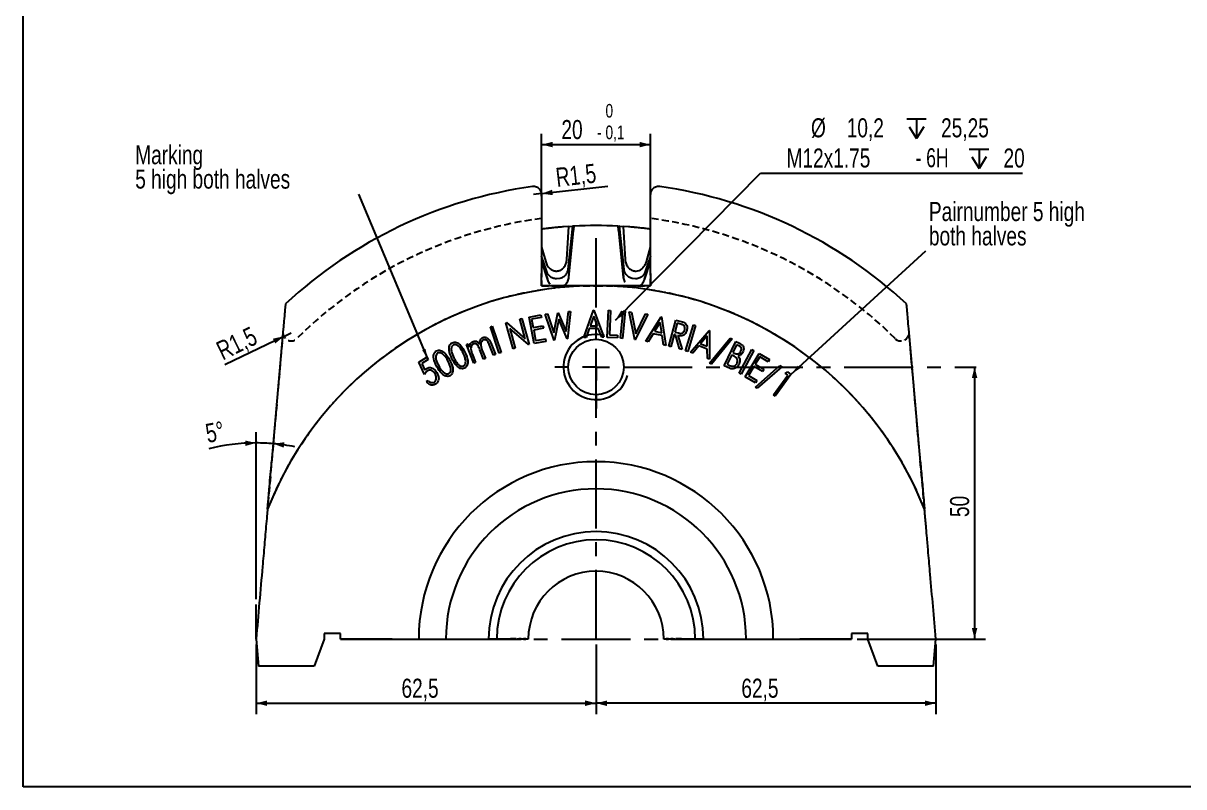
# Model space of a CAD drawing. Header units: millimetres. Extents: x 8 to 832, y 8 to 585.
# Drawn here: x 8 to 221.4, y 8 to 148.4 of the extents above; entities that cross this region are included whole.
import ezdxf

# ---------------------------------------------------------------- set-up
doc = ezdxf.new("R2010")
doc.units = ezdxf.units.MM
doc.linetypes.add('CENTERX2', pattern=[20.32, 12.7, -2.54, 2.54, -2.54])
doc.linetypes.add('HIDDEN', pattern=[1.905, 1.27, -0.635])
for name, color, linetype in [('CENTERLINE', 4, 'CENTERX2'), ('DETAIL', 3, 'Continuous'), ('DIMENSIONS', 2, 'Continuous'), ('HIDDEN', 3, 'HIDDEN'), ('TEXT', 2, 'Continuous')]:
    doc.layers.add(name, color=color, linetype=linetype)
doc.layers.add('OUTLINE', color=7, linetype='Continuous', lineweight=25)
doc.styles.add('SLDTEXTSTYLE0', font='TXT', dxfattribs={"width": 0.75})
doc.styles.add('SLDTEXTSTYLE6', font='TXT', dxfattribs={"width": 0.6875})
doc.dimstyles.new('SLDDIMSTYLE2', dxfattribs={"dimtxt": 3.5, "dimasz": 2, "dimexe": 0, "dimexo": 0.0625, "dimgap": 0.875, "dimtad": 1, "dimrnd": 1e-09, "dimzin": 12, "dimdsep": 46, "dimtxsty": 'SLDTEXTSTYLE0', "dimsah": 1, "dimcen": 0.09, "dimadec": 0, "dimazin": 3, "dimtfac": 1, "dimtofl": 0, "dimtmove": 0, "dimatfit": 3, "dimfxl": 0, "dimfrac": 2, "dimtolj": 1, "dimtzin": 12, "dimarcsym": 0})
doc.dimstyles.new('SLDDIMSTYLE20', dxfattribs={"dimtxt": 0.18, "dimasz": 2, "dimexe": 0, "dimexo": 0.0625, "dimgap": 0, "dimtad": 0, "dimtih": 1, "dimtoh": 1, "dimdec": 0, "dimrnd": 1e-09, "dimzin": 0, "dimdsep": 46, "dimtxsty": 'Standard', "dimsah": 1, "dimcen": 0.09, "dimadec": 0, "dimazin": 0, "dimtfac": 2, "dimtdec": 0, "dimtofl": 0, "dimtmove": 0, "dimatfit": 3, "dimfxl": 0, "dimfrac": 2, "dimtolj": 1, "dimtzin": 0, "dimarcsym": 0})
doc.dimstyles.new('SLDDIMSTYLE23', dxfattribs={"dimtxt": 3.5, "dimasz": 2, "dimexe": 0, "dimexo": 0.0625, "dimgap": 0.875, "dimtad": 1, "dimdec": 1, "dimrnd": 1e-09, "dimzin": 12, "dimdsep": 46, "dimtxsty": 'SLDTEXTSTYLE0', "dimsah": 1, "dimcen": 0.09, "dimadec": 0, "dimazin": 3, "dimtol": 1, "dimtm": 0.1, "dimtfac": 1, "dimtdec": 1, "dimtofl": 0, "dimtmove": 0, "dimatfit": 3, "dimfxl": 0, "dimfrac": 2, "dimtolj": 1, "dimarcsym": 0})
doc.dimstyles.new('SLDDIMSTYLE24', dxfattribs={"dimtxt": 3.5, "dimasz": 2, "dimexe": 0, "dimexo": 0.0625, "dimgap": 0.875, "dimtad": 0, "dimtih": 1, "dimtoh": 1, "dimdec": 1, "dimrnd": 1e-09, "dimzin": 12, "dimdsep": 46, "dimtxsty": 'SLDTEXTSTYLE0', "dimsah": 1, "dimcen": 0, "dimadec": 0, "dimazin": 3, "dimtfac": 1, "dimtofl": 0, "dimtmove": 0, "dimatfit": 3, "dimfxl": 0, "dimfrac": 2, "dimtolj": 1, "dimtzin": 12, "dimarcsym": 0})
doc.dimstyles.new('SLDDIMSTYLE6', dxfattribs={"dimtxt": 3.5, "dimasz": 2, "dimexe": 0, "dimexo": 0.0625, "dimgap": 0.875, "dimtad": 1, "dimrnd": 1e-09, "dimzin": 12, "dimdsep": 46, "dimtxsty": 'SLDTEXTSTYLE0', "dimsah": 1, "dimcen": 0, "dimadec": 0, "dimazin": 3, "dimtfac": 1, "dimtofl": 0, "dimtmove": 0, "dimatfit": 3, "dimfxl": 0, "dimfrac": 2, "dimtolj": 1, "dimtzin": 12, "dimarcsym": 0})
doc.dimstyles.new('SLDDIMSTYLE7', dxfattribs={"dimtxt": 3.5, "dimasz": 2, "dimexe": 0, "dimexo": 0.0625, "dimgap": 0.875, "dimtad": 1, "dimdec": 4, "dimzin": 12, "dimdsep": 46, "dimtxsty": 'SLDTEXTSTYLE0', "dimsah": 1, "dimcen": 0.09, "dimazin": 3, "dimtfac": 1, "dimtofl": 0, "dimtmove": 0, "dimatfit": 3, "dimfxl": 0, "dimfrac": 2, "dimtolj": 1, "dimtzin": 12, "dimarcsym": 0})

# ---------------------------------------------------------------- blocks, each defined once
blk = doc.blocks.new('_D_88')
at = {"layer": 'DIMENSIONS'}
for p, q in [((50.84, 34.16), (50.84, 21.36)), ((113.34, 34.16), (113.34, 21.36)), ((50.84, 23.36), (113.34, 23.36))]:
    blk.add_line(p, q, dxfattribs=at)
for points in [[(50.84, 23.36), (52.84, 22.86), (52.84, 23.86)], [(113.34, 23.36), (111.34, 23.86), (111.34, 22.86)]]:
    blk.add_solid(points, dxfattribs=at)
at = {"layer": 'DIMENSIONS', "insert": (77.56, 27.87), "char_height": 3.5, "attachment_point": 1, "style": 'SLDTEXTSTYLE0'}
blk.add_mtext('62,5', dxfattribs=at)
blk = doc.blocks.new('_D_89')
at = {"layer": 'DIMENSIONS'}
for p, q in [((113.34, 34.16), (113.34, 21.36)), ((175.84, 34.16), (175.84, 21.36)), ((175.84, 23.36), (113.34, 23.36))]:
    blk.add_line(p, q, dxfattribs=at)
for points in [[(113.34, 23.36), (115.34, 22.86), (115.34, 23.86)], [(175.84, 23.36), (173.84, 23.86), (173.84, 22.86)]]:
    blk.add_solid(points, dxfattribs=at)
at = {"layer": 'DIMENSIONS', "insert": (140.06, 27.87), "char_height": 3.5, "attachment_point": 1, "style": 'SLDTEXTSTYLE0'}
blk.add_mtext('62,5', dxfattribs=at)
blk = doc.blocks.new('_D_90')
at = {"layer": 'DIMENSIONS'}
for p, q in [((182.95, 85.16), (182.95, 35.16)), ((161.34, 35.16), (184.95, 35.16))]:
    blk.add_line(p, q, dxfattribs=at)
for points in [[(182.95, 85.16), (182.45, 83.16), (183.45, 83.16)], [(182.95, 35.16), (183.45, 37.16), (182.45, 37.16)]]:
    blk.add_solid(points, dxfattribs=at)
at = {"layer": 'DIMENSIONS', "insert": (178.44, 57.58), "char_height": 3.5, "attachment_point": 1, "rotation": 90, "style": 'SLDTEXTSTYLE0'}
blk.add_mtext('50', dxfattribs=at)
blk = doc.blocks.new('_D_91')
at = {"layer": 'DIMENSIONS'}
blk.add_line((50.84, 42.48), (50.84, 73.2), dxfattribs=at)
for start, end in [(90, 103.9937), (85, 90), (78.6498, 85)]:
    blk.add_arc((50.84, 35.16), 36.04, start, end, dxfattribs=at)
for points in [[(50.84, 71.2), (48.82, 71.65), (48.85, 70.65)], [(53.98, 71.06), (55.91, 70.34), (56.02, 71.33)]]:
    blk.add_solid(points, dxfattribs=at)
at = {"layer": 'DIMENSIONS', "insert": (41.28, 74.63), "char_height": 3.5, "attachment_point": 1, "rotation": 10.4587, "style": 'SLDTEXTSTYLE0'}
blk.add_mtext('5°', dxfattribs=at)
blk = doc.blocks.new('_D_92')
at = {"layer": 'DIMENSIONS'}
for p, q in [((103.34, 116.54), (103.34, 128.04)), ((103.34, 126.04), (123.34, 126.04)), ((123.34, 116.54), (123.34, 128.04))]:
    blk.add_line(p, q, dxfattribs=at)
for points in [[(103.34, 126.04), (105.34, 125.54), (105.34, 126.54)], [(123.34, 126.04), (121.34, 126.54), (121.34, 125.54)]]:
    blk.add_solid(points, dxfattribs=at)
at = {"layer": 'DIMENSIONS', "attachment_point": 1, "style": 'SLDTEXTSTYLE0'}
for s, insert, char_height in [('0', (115.08, 133.51), 2.5), ('20', (106.97, 130.56), 3.5), ('-', (113.52, 129.54), 2.5), ('0,1', (115.08, 129.54), 2.5)]:
    blk.add_mtext(s, dxfattribs=dict(at, insert=insert, char_height=char_height))
blk = doc.blocks.new('SW_SYMBOL_HOLE_DEPTH')
at = {"layer": 'DIMENSIONS', "color": 0}
for p, q in [((0, 875), (800, 875)), ((100, 555), (400, 75)), ((400, 875), (400, 75)), ((700, 555), (400, 75))]:
    blk.add_line(p, q, dxfattribs=at)
blk = doc.blocks.new('_D_93')
at = {"layer": 'DIMENSIONS'}
for p, q in [((116.92, 93.79), (143.61, 120.82)), ((143.61, 120.82), (191.79, 120.82))]:
    blk.add_line(p, q, dxfattribs=at)
blk.add_solid([(116.92, 93.79), (118.68, 94.86), (117.97, 95.56)], dxfattribs=at)
at = {"layer": 'DIMENSIONS', "xscale": 0.004470703125, "yscale": 0.004470703125, "zscale": 0.004470703125}
for p in [(170.5, 126.85), (181.98, 121.3)]:
    blk.add_blockref('SW_SYMBOL_HOLE_DEPTH', p, dxfattribs=at)
at = {"layer": 'DIMENSIONS', "char_height": 3.5, "attachment_point": 1}
for s, insert, style in [('%%c', (152.87, 130.88), 'SLDTEXTSTYLE0'), ('10,2', (159.44, 130.88), 'SLDTEXTSTYLE0'), ('25,25', (176.79, 130.88), 'SLDTEXTSTYLE0'), ('M12x1.75', (148.37, 125.33), 'SLDTEXTSTYLE0'), ('- 6H', (172.09, 125.38), 'SLDTEXTSTYLE6'), ('20', (188.27, 125.33), 'SLDTEXTSTYLE0')]:
    blk.add_mtext(s, dxfattribs=dict(at, insert=insert, style=style))
blk = doc.blocks.new('_D_94')
at = {"layer": 'DIMENSIONS'}
for q in [(115.5, 118.41), (101.84, 116.86)]:
    blk.add_line((103.33, 117.03), q, dxfattribs=at)
blk.add_solid([(103.33, 117.03), (105.37, 116.75), (105.26, 117.75)], dxfattribs=at)
at = {"layer": 'DIMENSIONS', "insert": (105.76, 121.73), "char_height": 3.5, "attachment_point": 1, "rotation": 6.4889, "style": 'SLDTEXTSTYLE0'}
blk.add_mtext('R1,5', dxfattribs=at)
blk = doc.blocks.new('_D_95')
at = {"layer": 'DIMENSIONS'}
for q in [(45.08, 85.54), (57.27, 91.45)]:
    blk.add_line((55.92, 90.8), q, dxfattribs=at)
blk.add_solid([(55.92, 90.8), (53.9, 90.37), (54.34, 89.47)], dxfattribs=at)
at = {"layer": 'DIMENSIONS', "insert": (43.16, 89.49), "char_height": 3.5, "attachment_point": 1, "rotation": 25.8867, "style": 'SLDTEXTSTYLE0'}
blk.add_mtext('R1,5', dxfattribs=at)
blk = doc.blocks.new('SW_NOTE_11')
at = {"layer": 'TEXT', "color": 0, "char_height": 3.5, "attachment_point": 1, "style": 'SLDTEXTSTYLE0'}
for s, insert in [('Marking', (-41.09, 9.02)), ('5 high both halves', (-41.09, 4.55))]:
    blk.add_mtext(s, dxfattribs=dict(at, insert=insert))
blk = doc.blocks.new('SW_NOTE_12')
at = {"layer": 'TEXT', "color": 0, "char_height": 3.5, "attachment_point": 1, "style": 'SLDTEXTSTYLE0'}
for s, insert in [('Pairnumber 5 high', (0.54, 8.98)), ('both halves', (0.54, 4.5))]:
    blk.add_mtext(s, dxfattribs=dict(at, insert=insert))
blk = doc.blocks.new('SW_CENTERMARKSYMBOL_0')
at = {"layer": 'CENTERLINE', "color": 0}
for p, q in [((0, 5), (0, 7.6)), ((0, 0), (0, 2.5)), ((-5, 0), (-7.6, 0)), ((0, 0), (-2.5, 0)), ((0, 0), (0, -2.5)), ((0, 0), (2.5, 0)), ((5, 0), (69.88, 0)), ((0, -5), (0, -7.6))]:
    blk.add_line(p, q, dxfattribs=at)

msp = doc.modelspace()

# ---------------------------------------------------------------- linework, layer by layer
at = {"layer": 'CENTERLINE'}
for p, q in [((113.3351, 35.16124), (113.3351, 111.16124)), ((66.3351, 35.16124), (160.3351, 35.16124))]:
    msp.add_line(p, q, dxfattribs=at)
at = {"layer": 'DETAIL'}
msp.add_arc((113.3351, 85.16124), 6, 75, 345, dxfattribs=at)
at = {"layer": 'HIDDEN'}
for p, q in [((103.3351, 112.46715), (103.3351, 100.11124)), ((123.3351, 100.11124), (123.3351, 112.46715)), ((103.3351, 100.11124), (113.3351, 100.11124)), ((113.3351, 100.11124), (123.3351, 100.11124)), ((55.77123, 91.58145), (52.92147, 59.00859)), ((173.74872, 59.00859), (170.89897, 91.58145))]:
    msp.add_line(p, q, dxfattribs=at)
for centre, radius, start, end in [((113.3351, 35.16124), 77.95, 97.3706368, 134.8878689), ((113.3351, 35.16124), 77.95, 97.3706368, 134.8878689), ((113.3351, 35.16124), 77.95, 45.1121311, 82.6293632), ((113.3351, 35.16124), 77.95, 45.1121311, 82.6293632), ((113.3351, 35.16124), 64.95, 90, 158.4591334), ((113.3351, 35.16124), 64.95, 21.5408666, 90), ((57.26552, 91.45071), 1.5, 175, 314.8878689), ((169.40468, 91.45071), 1.5, 225.1121311, 5)]:
    msp.add_arc(centre, radius, start, end, dxfattribs=at)
at = {"layer": 'OUTLINE'}
for p, q in [((8, 8), (8, 585)), ((103.3351, 115.54158), (103.3351, 102.37138)), ((123.3351, 102.37138), (123.3351, 115.54158)), ((108.35126, 110.99765), (107.33915, 110.92435)), ((107.97136, 104.90919), (108.35126, 110.99765)), ((109.02734, 111.03906), (108.16141, 103.101)), ((108.30858, 101.70082), (109.22789, 111.05018)), ((108.35126, 110.99765), (109.02204, 111.03876)), ((109.22789, 111.05018), (109.02734, 111.03906)), ((117.44231, 111.05018), (118.36162, 101.70082)), ((117.64286, 111.03906), (117.44231, 111.05018)), ((118.50878, 103.101), (117.64286, 111.03906)), ((117.64816, 111.03876), (118.31893, 110.99765)), ((118.31893, 110.99765), (118.69883, 104.90919)), ((119.33105, 110.92435), (118.31893, 110.99765)), ((108.32073, 101.58515), (109.22303, 110.16993)), ((117.44716, 110.16993), (118.34946, 101.58515)), ((103.3351, 107.17422), (104.08021, 104.50022)), ((122.58999, 104.50022), (123.3351, 107.17422)), ((104.27025, 102.69202), (103.3351, 105.53206)), ((103.3351, 104.7005), (104.41742, 101.29184)), ((122.25278, 101.29184), (123.3351, 104.7005)), ((123.3351, 105.53206), (122.39994, 102.69202)), ((103.3351, 104.54464), (104.42958, 101.17617)), ((122.24062, 101.17617), (123.3351, 104.54464)), ((106.70394, 101.4144), (106.04654, 101.3453)), ((120.62365, 101.3453), (119.96626, 101.4144)), ((121.81198, 100.44185), (121.36964, 100.11124)), ((99.32608, 94.00319), (99.69367, 94.10436)), ((100.3347, 90.33733), (99.32608, 94.00319)), ((99.69367, 94.10436), (101.01178, 89.3157)), ((101.01463, 94.34101), (103.20414, 94.75868)), ((101.94512, 89.4602), (101.01463, 94.34101)), ((103.29628, 94.27691), (101.48839, 93.93236)), ((101.48839, 93.93236), (101.77886, 92.40692)), ((103.20414, 94.75868), (103.29628, 94.27691)), ((104.00884, 94.86859), (104.40547, 94.91366)), ((105.65147, 90.0639), (104.00884, 94.86859)), ((104.40547, 94.91366), (105.58937, 91.45112)), ((105.58937, 91.45112), (106.30151, 95.126)), ((106.47779, 93.93209), (105.72559, 90.07292)), ((106.30151, 95.126), (106.38063, 95.13501)), ((106.38063, 95.13501), (107.87402, 91.70753)), ((108.04229, 90.33233), (106.47779, 93.93209)), ((107.87402, 91.70753), (108.27867, 95.34836)), ((108.6733, 95.39243), (108.11541, 90.34034)), ((108.27867, 95.34836), (108.6733, 95.39243)), ((111.0651, 90.60189), (112.85797, 95.58786)), ((112.91205, 94.53317), (112.25901, 92.72628)), ((112.85797, 95.58786), (112.95312, 95.58786)), ((113.58212, 92.7363), (112.91205, 94.53317)), ((112.95312, 95.58786), (114.79006, 90.62793)), ((115.38193, 90.60935), (115.60829, 95.58231)), ((115.60829, 95.58231), (115.99691, 95.56428)), ((115.99691, 95.56428), (115.79258, 91.07109)), ((117.8222, 90.46314), (118.30097, 95.4361)), ((118.68759, 95.39904), (118.20882, 90.42609)), ((118.30097, 95.4361), (118.68759, 95.39904)), ((119.43763, 95.30426), (119.8583, 95.25017)), ((120.45626, 90.16203), (119.43763, 95.30426)), ((119.8583, 95.25017), (120.64356, 91.27481)), ((122.86311, 94.85955), (120.54039, 90.15101)), ((120.64356, 91.27481), (122.44244, 94.91363)), ((122.44244, 94.91363), (122.86311, 94.85955)), ((122.497, 89.88631), (125.28646, 94.40354)), ((125.28646, 94.40354), (125.37961, 94.38451)), ((125.37961, 94.38451), (126.17789, 89.14412)), ((55.82552, 92.202), (53.68175, 67.69861)), ((93.91413, 92.52887), (94.26469, 92.64605)), ((95.5247, 87.71416), (93.91413, 92.52887)), ((94.26469, 92.64605), (95.87527, 87.83135)), ((96.76599, 93.29807), (96.84712, 93.3201)), ((98.0841, 88.5094), (96.76599, 93.29807)), ((96.84712, 93.3201), (100.3347, 90.33733)), ((100.92865, 89.29266), (97.47212, 92.23437)), ((97.47212, 92.23437), (98.46871, 88.61457)), ((101.77886, 92.40692), (103.57173, 92.74846)), ((103.66287, 92.2707), (101.87, 91.92915)), ((101.87, 91.92915), (102.23459, 90.01409)), ((103.57173, 92.74846), (103.66287, 92.2707)), ((112.08974, 92.24551), (111.49579, 90.60489)), ((113.7564, 92.25753), (112.08974, 92.24551)), ((112.25901, 92.72628), (113.58212, 92.7363)), ((114.37539, 90.62492), (113.7564, 92.25753)), ((125.1242, 93.35787), (124.11058, 91.72325)), ((125.41767, 91.45883), (125.1242, 93.35787)), ((126.74669, 88.99871), (128.0037, 93.78737)), ((128.25811, 93.22047), (127.83042, 91.59286)), ((128.0037, 93.78737), (128.75591, 93.59006)), ((128.92317, 93.04519), (128.25811, 93.22047)), ((129.82119, 88.14707), (131.27952, 92.88966)), ((131.65211, 92.77547), (130.19378, 88.03288)), ((130.70453, 87.86002), (134.116, 91.88446)), ((131.27952, 92.88966), (131.65211, 92.77547)), ((134.116, 91.88446), (134.20514, 91.85241)), ((134.20514, 91.85241), (134.20814, 86.58398)), ((172.98845, 67.69861), (170.84468, 92.202)), ((104.1196, 89.87487), (101.94512, 89.4602)), ((102.23459, 90.01409), (104.02745, 90.35564)), ((104.02745, 90.35564), (104.1196, 89.87487)), ((105.72559, 90.07292), (105.65147, 90.0639)), ((108.11541, 90.34034), (108.04229, 90.33233)), ((111.49579, 90.60489), (111.0651, 90.60189)), ((114.79006, 90.62793), (114.37539, 90.62492)), ((117.25693, 90.52422), (115.38193, 90.60935)), ((115.79258, 91.07109), (117.27896, 91.00399)), ((117.27896, 91.00399), (117.25693, 90.52422)), ((118.20882, 90.42609), (117.8222, 90.46314)), ((120.54039, 90.15101), (120.45626, 90.16203)), ((122.92268, 89.80118), (122.497, 89.88631)), ((123.84415, 91.28555), (122.92268, 89.80118)), ((125.49079, 90.95402), (123.84415, 91.28555)), ((124.11058, 91.72325), (125.41767, 91.45883)), ((125.76823, 89.22726), (125.49079, 90.95402)), ((127.70823, 91.12712), (127.1243, 88.90056)), ((127.92357, 91.07003), (127.70823, 91.12712)), ((127.83042, 91.59286), (128.47846, 91.41558)), ((128.69481, 88.48789), (127.92357, 91.07003)), ((128.38832, 90.94783), (129.16256, 88.3657)), ((133.80149, 90.88186), (132.56251, 89.42452)), ((133.8055, 88.9718), (133.80149, 90.88186)), ((134.21599, 85.83999), (137.98802, 90.49243)), ((138.35962, 90.33118), (134.58458, 85.67973)), ((136.92553, 85.38374), (139.05594, 89.84989)), ((137.98802, 90.49243), (138.35962, 90.33118)), ((139.05594, 89.84989), (139.74504, 89.52136)), ((89.50545, 89.28463), (89.84499, 89.41985)), ((90.86162, 85.87918), (89.50545, 89.28463)), ((89.84499, 89.41985), (90.07937, 88.83191)), ((92.67051, 86.59933), (91.9764, 88.34312)), ((92.47921, 88.06768), (93.01005, 86.73455)), ((94.48441, 87.32149), (93.74423, 89.18046)), ((94.09379, 89.31969), (94.83397, 87.46071)), ((95.87527, 87.83135), (95.5247, 87.71416)), ((98.46871, 88.61457), (98.0841, 88.5094)), ((101.01178, 89.3157), (100.92865, 89.29266)), ((126.17789, 89.14412), (125.76823, 89.22726)), ((127.1243, 88.90056), (126.74669, 88.99871)), ((129.16256, 88.3657), (128.69481, 88.48789)), ((130.19378, 88.03288), (129.82119, 88.14707)), ((131.11019, 87.71178), (130.70453, 87.86002)), ((132.23599, 89.0359), (131.11019, 87.71178)), ((133.8035, 88.46499), (132.23599, 89.0359)), ((132.56251, 89.42452), (133.8055, 88.9718)), ((133.81752, 86.72621), (133.8035, 88.46499)), ((139.19015, 89.24893), (138.50806, 87.81964)), ((138.50806, 87.81964), (138.70738, 87.72449)), ((139.5938, 89.05562), (139.19015, 89.24893)), ((139.66978, 84.00587), (142.00552, 88.37987)), ((142.34607, 88.19858), (140.01033, 83.82458)), ((140.78049, 83.37569), (143.35361, 87.65754)), ((142.00552, 88.37987), (142.34607, 88.19858)), ((143.35361, 87.65754), (145.25365, 86.51572)), ((80.77834, 86.0587), (82.1936, 86.94712)), ((81.77994, 83.79007), (80.77834, 86.0587)), ((82.444, 86.54848), (81.28014, 85.81831)), ((81.28014, 85.81831), (81.83403, 84.57432)), ((82.1936, 86.94712), (82.444, 86.54848)), ((90.62624, 87.45771), (91.20116, 86.0144)), ((91.20116, 86.0144), (90.86162, 85.87918)), ((93.01005, 86.73455), (92.67051, 86.59933)), ((94.83397, 87.46071), (94.48441, 87.32149)), ((134.20814, 86.58398), (133.81752, 86.72621)), ((134.58458, 85.67973), (134.21599, 85.83999)), ((137.88607, 84.92501), (136.92553, 85.38374)), ((138.29372, 87.36992), (137.47641, 85.65818)), ((137.47641, 85.65818), (137.9091, 85.45185)), ((138.49104, 87.27577), (138.29372, 87.36992)), ((143.43173, 87.03655), (142.62745, 85.69741)), ((142.62745, 85.69741), (144.18193, 84.76291)), ((142.64335, 81.48125), (147.15156, 85.41054)), ((145.00024, 86.09404), (143.43173, 87.03655)), ((145.25365, 86.51572), (145.00024, 86.09404)), ((147.15156, 85.41054), (147.4891, 85.18819)), ((140.01033, 83.82458), (139.66978, 84.00587)), ((142.66651, 82.24188), (140.78049, 83.37569)), ((142.37504, 85.27773), (141.36543, 83.59805)), ((141.36543, 83.59805), (142.91991, 82.66355)), ((143.92953, 84.34324), (142.37504, 85.27773)), ((147.4891, 85.18819), (142.97788, 81.2609)), ((144.18193, 84.76291), (143.92953, 84.34324)), ((145.94749, 80.03118), (148.59272, 83.64496)), ((149.19168, 83.80922), (146.25899, 79.80381)), ((148.10094, 84.00554), (148.57569, 84.25994)), ((148.59272, 83.64496), (148.10094, 84.00554)), ((148.57569, 84.25994), (149.19168, 83.80922)), ((82.1325, 82.48197), (82.46804, 82.69331)), ((142.97788, 81.2609), (142.64335, 81.48125)), ((142.91991, 82.66355), (142.66651, 82.24188)), ((146.25899, 79.80381), (145.94749, 80.03118)), ((50.8351, 35.16124), (50.8351, 41.47657)), ((50.8351, 35.16124), (51.27254, 30.16124)), ((63.3351, 35.16124), (61.51525, 30.16124)), ((66.3351, 36.16124), (63.3351, 36.16124)), ((63.3351, 36.16124), (63.3351, 35.16124)), ((66.3351, 35.16124), (66.3351, 36.16124)), ((74.09557, 35.16124), (66.3351, 35.16124)), ((75.82762, 35.16124), (74.09557, 35.16124)), ((75.82762, 35.16124), (80.7351, 35.16124)), ((80.7351, 35.16124), (85.7351, 35.16124)), ((85.7351, 35.16124), (93.5851, 35.16124)), ((95.0851, 35.16124), (93.5851, 35.16124)), ((95.76742, 35.16124), (95.0851, 35.16124)), ((96.8351, 35.16124), (95.76742, 35.16124)), ((97.0851, 35.16124), (96.8351, 35.16124)), ((97.60911, 35.16124), (97.0851, 35.16124)), ((97.60943, 35.26124), (98.27976, 35.26124)), ((99.13406, 35.16124), (98.8351, 35.16124)), ((99.13406, 35.16124), (99.56114, 35.16124)), ((99.13441, 35.26124), (99.5615, 35.26124)), ((99.98822, 35.16124), (99.56114, 35.16124)), ((99.98822, 35.16124), (100.41531, 35.16124)), ((99.9886, 35.26124), (100.41569, 35.26124)), ((100.8851, 35.16124), (100.41531, 35.16124)), ((126.25489, 35.16124), (125.7851, 35.16124)), ((126.2545, 35.26124), (126.6816, 35.26124)), ((126.25489, 35.16124), (126.68197, 35.16124)), ((127.10906, 35.16124), (126.68197, 35.16124)), ((127.10869, 35.26124), (127.53579, 35.26124)), ((127.10906, 35.16124), (127.53614, 35.16124)), ((127.8351, 35.16124), (127.53614, 35.16124)), ((128.39043, 35.26124), (129.06077, 35.26124)), ((129.5851, 35.16124), (129.06108, 35.16124)), ((129.8351, 35.16124), (129.5851, 35.16124)), ((130.90277, 35.16124), (129.8351, 35.16124)), ((131.5851, 35.16124), (130.90277, 35.16124)), ((133.0851, 35.16124), (131.5851, 35.16124)), ((133.0851, 35.16124), (140.9351, 35.16124)), ((140.9351, 35.16124), (145.9351, 35.16124)), ((145.9351, 35.16124), (150.84258, 35.16124)), ((152.57463, 35.16124), (150.84258, 35.16124)), ((160.3351, 35.16124), (152.57463, 35.16124)), ((163.3351, 36.16124), (160.3351, 36.16124)), ((160.3351, 36.16124), (160.3351, 35.16124)), ((163.3351, 35.16124), (163.3351, 36.16124)), ((165.15495, 30.16124), (163.3351, 35.16124)), ((175.39765, 30.16124), (175.8351, 35.16124)), ((51.5872, 30.16124), (51.27254, 30.16124)), ((61.51525, 30.16124), (51.5872, 30.16124)), ((175.08299, 30.16124), (165.15495, 30.16124)), ((832, 8), (8, 8))]:
    msp.add_line(p, q, dxfattribs=at)
msp.add_circle((113.3351, 85.16124), 5.1, dxfattribs=at)
for radius, start, end in [(84, 98.0127777, 132.8351284), (84, 47.1648716, 81.9872223), (76, 86.968655, 93.031345), (64.95, 21.5408666, 158.4591334), (32.6, 0, 180), (27.6, 0, 180), (19.75, 0, 180), (18.25, 0, 180), (12.45, 0, 180), (15.72598, 179.6356593, 180), (14.68464, 179.6098221, 180), (14.20104, 179.5965349, 180), (13.77396, 179.5840246, 180), (13.34688, 179.5707136, 180), (12.91979, 179.5565226, 180), (12.91979, 0, 0.4434774), (13.34688, 0, 0.4292864), (13.77396, 0, 0.4159754), (14.20104, 0, 0.4034651), (14.68464, 0, 0.3901779), (15.72598, 0, 0.3643407)]:
    msp.add_arc((113.3351, 35.16124), radius, start, end, dxfattribs=at)
for points, knots in [([(103.3351, 116.85579), (103.31553, 117.0312), (103.27129, 117.4279), (102.92888, 117.94181), (102.36156, 118.32471), (101.88148, 118.37697), (101.62811, 118.34144), (101.62601, 118.34115)], [0, 0, 0, 0, 0.160339911, 0.36262841, 0.64738184, 0.997076786, 1, 1, 1, 1]), ([(125.04419, 118.34115), (125.04209, 118.34144), (124.78869, 118.37697), (124.30865, 118.32471), (123.74132, 117.94181), (123.39891, 117.4279), (123.35466, 117.0312), (123.3351, 116.85579)], [0, 0, 0, 0, 0.0029233564, 0.3526182733, 0.6373715477, 0.8396600299, 1, 1, 1, 1]), ([(103.3351, 116.85579), (103.3351, 116.64865), (103.3351, 116.22754), (103.3351, 115.77269), (103.3351, 115.54158)], [0, 0, 0, 0, 0.491895287, 1, 1, 1, 1]), ([(123.3351, 115.54158), (123.3351, 115.88487), (123.3351, 116.34028), (123.3351, 116.75395), (123.3351, 116.85579)], [0, 0, 0, 0, 0.753797238, 1, 1, 1, 1]), ([(109.22303, 110.16993), (109.24558, 110.38451), (109.2907, 110.81381), (109.31387, 111.03416), (109.3156, 111.05069), (109.31605, 111.0549)], [0, 0, 0, 0, 0.427003438, 0.854257888, 1, 1, 1, 1]), ([(117.35415, 111.0549), (117.35762, 111.02187), (117.36456, 110.95583), (117.40639, 110.55788), (117.43867, 110.25078), (117.44716, 110.16993)], [0, 0, 0, 0, 0.424206583, 0.84841819, 1, 1, 1, 1]), ([(107.33915, 110.92435), (107.3258, 110.92329), (107.25512, 110.91769), (107.02155, 110.89898), (106.53719, 110.85714), (106.03775, 110.81061), (105.53932, 110.76088), (105.05972, 110.70983), (104.69519, 110.66873), (104.28185, 110.62053), (103.81474, 110.56314), (103.5453, 110.52812), (103.46651, 110.5178), (103.44799, 110.51537)], [0, 0, 0, 0, 0.0386958386, 0.2049789517, 0.3199723515, 0.406291939, 0.4781668862, 0.550229705, 0.6188373199, 0.6550743053, 0.7787722475, 0.9479965364, 1, 1, 1, 1]), ([(123.22221, 110.51537), (123.20482, 110.51765), (123.13013, 110.52743), (122.88276, 110.55959), (122.39926, 110.61932), (121.90075, 110.67752), (121.40449, 110.73216), (120.92717, 110.78156), (120.56549, 110.81672), (120.1527, 110.85527), (119.68562, 110.896), (119.42393, 110.91697), (119.34735, 110.92305), (119.33105, 110.92435)], [0, 0, 0, 0, 0.049231073, 0.211510984, 0.324916104, 0.410148088, 0.481617576, 0.553254293, 0.62196858, 0.657931077, 0.782743305, 0.953769992, 1, 1, 1, 1]), ([(104.08021, 104.50022), (104.17647, 104.24429), (104.36131, 103.7529), (104.87251, 103.1992), (105.47405, 102.86313), (106.10218, 102.76869), (106.69091, 102.89919), (107.19064, 103.2025), (107.6, 103.6674), (107.88328, 104.25597), (107.94257, 104.69568), (107.97136, 104.90919)], [0, 0, 0, 0, 0.139319943, 0.267502406, 0.375009777, 0.483017624, 0.578919827, 0.672203003, 0.77318527, 0.889864858, 1, 1, 1, 1]), ([(118.69883, 104.90919), (118.71338, 104.77833), (118.75844, 104.37296), (118.99567, 103.76663), (119.47433, 103.18962), (120.0671, 102.8546), (120.69398, 102.77367), (121.26699, 102.8993), (121.7868, 103.19995), (122.244, 103.68682), (122.48539, 104.15734), (122.57451, 104.44947), (122.58999, 104.50022)], [0, 0, 0, 0, 0.06755943, 0.209267275, 0.32568722, 0.442794324, 0.543340389, 0.636253783, 0.733266123, 0.843122072, 0.972744774, 1, 1, 1, 1]), ([(106.04654, 101.3453), (105.82553, 101.37934), (105.38164, 101.44772), (104.80983, 101.81635), (104.441, 102.25839), (104.31534, 102.57753), (104.27025, 102.69202)], [0, 0, 0, 0, 0.279109181, 0.560561806, 0.842350336, 1, 1, 1, 1]), ([(108.16141, 103.101), (108.1224, 102.90661), (108.03971, 102.49459), (107.66647, 101.95371), (107.19166, 101.58168), (106.84143, 101.46155), (106.70394, 101.4144)], [0, 0, 0, 0, 0.252624603, 0.535452456, 0.817636877, 1, 1, 1, 1]), ([(119.96626, 101.4144), (119.75715, 101.49365), (119.33718, 101.65282), (118.85451, 102.13228), (118.58564, 102.64135), (118.52908, 102.97963), (118.50878, 103.101)], [0, 0, 0, 0, 0.2791096072, 0.5605626152, 0.8423493456, 1, 1, 1, 1]), ([(122.39994, 102.69202), (122.32136, 102.50999), (122.15481, 102.12417), (121.67728, 101.67271), (121.1355, 101.40752), (120.76794, 101.36284), (120.62365, 101.3453)], [0, 0, 0, 0, 0.252622786, 0.53545348, 0.817636469, 1, 1, 1, 1]), ([(103.3351, 100.11124), (103.3351, 100.32367), (103.3351, 100.78529), (103.3351, 101.59492), (103.3351, 102.15044), (103.3351, 102.36834), (103.3351, 102.37138)], [0, 0, 0, 0, 0.34151408, 0.742140238, 0.996402634, 1, 1, 1, 1]), ([(104.42958, 101.17617), (104.52499, 100.95147), (104.6346, 100.69333), (104.83257, 100.47069), (104.85822, 100.44185)], [0, 0, 0, 0, 0.8704346, 1, 1, 1, 1]), ([(108.05414, 100.77775), (107.90997, 100.56457), (107.71972, 100.28325), (107.43195, 100.14478), (107.36226, 100.11124)], [0, 0, 0, 0, 0.7578047038, 1, 1, 1, 1]), ([(108.05414, 100.77775), (108.16149, 101.01023), (108.28445, 101.2765), (108.31665, 101.55039), (108.32073, 101.58515)], [0, 0, 0, 0, 0.873105477, 1, 1, 1, 1]), ([(118.34946, 101.58515), (118.39611, 101.34537), (118.44968, 101.07008), (118.59705, 100.81116), (118.61606, 100.77775)], [0, 0, 0, 0, 0.870978079, 1, 1, 1, 1]), ([(121.81198, 100.44185), (121.96532, 100.64692), (122.14095, 100.88181), (122.22939, 101.14302), (122.24062, 101.17617)], [0, 0, 0, 0, 0.873103868, 1, 1, 1, 1]), ([(123.3351, 102.37138), (123.3351, 102.36834), (123.3351, 102.02283), (123.3351, 101.332), (123.3351, 100.57466), (123.3351, 100.22188), (123.3351, 100.11124)], [0, 0, 0, 0, 0.003599324, 0.409109032, 0.814682201, 1, 1, 1, 1]), ([(113.3351, 100.11124), (113.31849, 100.11124), (111.34647, 100.11124), (108.02444, 100.11124), (104.6957, 100.11124), (103.3351, 100.11124)], [0, 0, 0, 0, 0.004997415, 0.593298695, 1, 1, 1, 1]), ([(123.3351, 100.11124), (121.9745, 100.11124), (118.64576, 100.11124), (115.32373, 100.11124), (113.35171, 100.11124), (113.3351, 100.11124)], [0, 0, 0, 0, 0.406701216, 0.995002407, 1, 1, 1, 1]), ([(56.22425, 96.75954), (56.22391, 96.75568), (56.2227, 96.74179), (56.20469, 96.53595), (56.15272, 95.94194), (56.0527, 94.79875), (55.93559, 93.46022), (55.85325, 92.51899), (55.82552, 92.202)], [0, 0, 0, 0, 0.04608614, 0.16557164, 0.316002901, 0.527633449, 0.840916172, 1, 1, 1, 1]), ([(170.84468, 92.202), (170.79113, 92.81406), (170.69408, 93.92336), (170.57361, 95.30031), (170.49718, 96.17392), (170.45388, 96.66887), (170.44854, 96.72992), (170.44595, 96.75954)], [0, 0, 0, 0, 0.306233172, 0.555020642, 0.735761449, 0.871741701, 1, 1, 1, 1]), ([(130.03095, 91.89535), (129.96406, 91.70349), (129.83073, 91.32107), (129.38193, 90.92963), (128.85416, 90.8457), (128.54391, 90.91372), (128.38832, 90.94783)], [0, 0, 0, 0, 0.280524805, 0.55915177, 0.778899502, 1, 1, 1, 1]), ([(128.47846, 91.41558), (128.61437, 91.38109), (128.88409, 91.31263), (129.28352, 91.41154), (129.52873, 91.68873), (129.60176, 91.89518), (129.63832, 91.99851)], [0, 0, 0, 0, 0.281582926, 0.558832539, 0.779186611, 1, 1, 1, 1]), ([(128.75591, 93.59006), (128.91644, 93.54893), (129.20292, 93.47554), (129.47266, 93.35471), (129.59124, 93.3016)], [0, 0, 0, 0, 0.560366624, 1, 1, 1, 1]), ([(129.63832, 91.99851), (129.65867, 92.13353), (129.69925, 92.40263), (129.54679, 92.78321), (129.23098, 92.95863), (129.02602, 93.01627), (128.92317, 93.04519)], [0, 0, 0, 0, 0.280256843, 0.558589069, 0.778503483, 1, 1, 1, 1]), ([(129.59124, 93.3016), (129.70666, 93.20798), (129.93784, 93.02047), (130.1291, 92.504), (130.06815, 92.12607), (130.03095, 91.89535)], [0, 0, 0, 0, 0.2797370186, 0.5602756662, 1, 1, 1, 1]), ([(86.88755, 89.63486), (87.01664, 89.67861), (87.2751, 89.76622), (87.82051, 89.65617), (88.604, 89.08197), (88.98263, 88.3575), (89.23531, 87.87404)], [0, 0, 0, 0, 0.124827316, 0.249945853, 0.499463245, 1, 1, 1, 1]), ([(90.25565, 89.4539), (90.32361, 89.55352), (90.44497, 89.73143), (90.63623, 89.82805), (90.72039, 89.87057)], [0, 0, 0, 0, 0.5599796636, 1, 1, 1, 1]), ([(90.72039, 89.87057), (90.84546, 89.90009), (91.09583, 89.9592), (91.55012, 89.80586), (91.75812, 89.54639), (91.88525, 89.38779)], [0, 0, 0, 0, 0.279542549, 0.559624183, 1, 1, 1, 1]), ([(91.88525, 89.38779), (91.91582, 89.66138), (91.95846, 90.04311), (92.25495, 90.44354), (92.44455, 90.54435), (92.5393, 90.59473)], [0, 0, 0, 0, 0.558619364, 0.779440645, 1, 1, 1, 1]), ([(92.64146, 90.142), (92.55636, 90.09479), (92.38596, 90.00026), (92.18144, 89.66086), (92.10141, 88.96985), (92.32789, 88.42901), (92.47921, 88.06768)], [0, 0, 0, 0, 0.124885477, 0.2500587068, 0.4989767011, 1, 1, 1, 1]), ([(92.5393, 90.59473), (92.63003, 90.62115), (92.81152, 90.674), (93.19022, 90.60991), (93.74108, 90.2054), (93.95257, 89.67432), (94.09379, 89.31969)], [0, 0, 0, 0, 0.125245284, 0.250539103, 0.499546757, 1, 1, 1, 1]), ([(93.74423, 89.18046), (93.64893, 89.44414), (93.52979, 89.7738), (93.23447, 90.06877), (93.05023, 90.16636), (92.84073, 90.20192), (92.70791, 90.16198), (92.64146, 90.142)], [0, 0, 0, 0, 0.500085503, 0.625213962, 0.750265146, 0.875053481, 1, 1, 1, 1]), ([(84.08846, 85.19998), (83.83359, 85.6789), (83.45182, 86.3963), (83.42404, 87.36246), (83.64545, 87.8692), (83.86409, 88.02956), (83.97327, 88.10964)], [0, 0, 0, 0, 0.500776707, 0.750139409, 0.875228942, 1, 1, 1, 1]), ([(84.21165, 87.70399), (84.1273, 87.63617), (83.95816, 87.50016), (83.82048, 87.0787), (83.89978, 86.31719), (84.20931, 85.74937), (84.41598, 85.37026)], [0, 0, 0, 0, 0.124428255, 0.249510728, 0.498922332, 1, 1, 1, 1]), ([(83.97327, 88.10964), (84.09948, 88.16062), (84.35215, 88.26268), (84.90253, 88.18692), (85.71683, 87.65847), (86.13507, 86.9577), (86.41418, 86.49005)], [0, 0, 0, 0, 0.124884574, 0.250019632, 0.499504916, 1, 1, 1, 1]), ([(86.09968, 86.30375), (85.87944, 86.67374), (85.54944, 87.2281), (84.94937, 87.70181), (84.51914, 87.80913), (84.31397, 87.73897), (84.21165, 87.70399)], [0, 0, 0, 0, 0.500925966, 0.75055578, 0.875607843, 1, 1, 1, 1]), ([(86.84649, 86.71919), (86.61857, 87.21208), (86.27716, 87.95038), (86.29878, 88.91722), (86.54573, 89.41327), (86.7737, 89.56105), (86.88755, 89.63486)], [0, 0, 0, 0, 0.5007636501, 0.750104055, 0.8751941988, 1, 1, 1, 1]), ([(87.1049, 89.21619), (87.01688, 89.15293), (86.84034, 89.02607), (86.68008, 88.61192), (86.71809, 87.84606), (86.99627, 87.26107), (87.18203, 86.87043)], [0, 0, 0, 0, 0.124396571, 0.249492854, 0.49884665, 1, 1, 1, 1]), ([(88.91079, 87.70677), (88.71127, 88.08846), (88.41228, 88.66041), (87.84197, 89.17057), (87.41828, 89.30301), (87.20915, 89.24507), (87.1049, 89.21619)], [0, 0, 0, 0, 0.500880286, 0.75055234, 0.875648061, 1, 1, 1, 1]), ([(89.33547, 86.49584), (89.27683, 86.72918), (89.17208, 87.14605), (88.99066, 87.53538), (88.91079, 87.70677)], [0, 0, 0, 0, 0.5597592473, 1, 1, 1, 1]), ([(89.23531, 87.87404), (89.45827, 87.37649), (89.79235, 86.63096), (89.75103, 85.66109), (89.49734, 85.1673), (89.26914, 85.01861), (89.15518, 84.94435)], [0, 0, 0, 0, 0.5006189711, 0.7501165355, 0.8752162951, 1, 1, 1, 1]), ([(90.07937, 88.83191), (90.09612, 88.95285), (90.12603, 89.16872), (90.21606, 89.3668), (90.25565, 89.4539)], [0, 0, 0, 0, 0.56025979, 1, 1, 1, 1]), ([(90.82656, 89.41985), (90.7464, 89.37477), (90.58587, 89.28449), (90.38728, 88.96817), (90.28046, 88.31901), (90.48781, 87.80253), (90.62624, 87.45771)], [0, 0, 0, 0, 0.124947107, 0.250207909, 0.499407007, 1, 1, 1, 1]), ([(91.9764, 88.34312), (91.87398, 88.62348), (91.74596, 88.97389), (91.45398, 89.3119), (91.26396, 89.42934), (91.04131, 89.4807), (90.89816, 89.44014), (90.82656, 89.41985)], [0, 0, 0, 0, 0.5005468216, 0.6256290559, 0.7506173725, 0.8752735753, 1, 1, 1, 1]), ([(138.70738, 87.72449), (138.83618, 87.66428), (139.09191, 87.54472), (139.50754, 87.55931), (139.81253, 87.77932), (139.92644, 87.97043), (139.98342, 88.06604)], [0, 0, 0, 0, 0.2815400059, 0.5589818303, 0.7793762066, 1, 1, 1, 1]), ([(140.34701, 87.89276), (140.22711, 87.69504), (140.01302, 87.34198), (139.62242, 87.22158), (139.45057, 87.1686)], [0, 0, 0, 0, 0.560038005, 1, 1, 1, 1]), ([(139.98342, 88.06604), (140.02483, 88.17289), (140.1073, 88.3857), (140.03899, 88.7165), (139.83014, 88.93017), (139.6727, 89.01374), (139.5938, 89.05562)], [0, 0, 0, 0, 0.280522104, 0.558670217, 0.778827331, 1, 1, 1, 1]), ([(139.74504, 89.52136), (139.91224, 89.43605), (140.2446, 89.26645), (140.5057, 88.78603), (140.50477, 88.30077), (140.39962, 88.02883), (140.34701, 87.89276)], [0, 0, 0, 0, 0.28095043, 0.558485254, 0.779071164, 1, 1, 1, 1]), ([(84.41598, 85.37026), (84.62719, 84.99356), (84.94352, 84.42938), (85.54977, 83.96246), (85.97946, 83.85585), (86.18465, 83.92601), (86.28698, 83.961)], [0, 0, 0, 0, 0.501075563, 0.750481706, 0.875577837, 1, 1, 1, 1]), ([(86.58946, 85.12085), (86.51866, 85.35029), (86.39219, 85.76015), (86.18909, 86.13759), (86.09968, 86.30375)], [0, 0, 0, 0, 0.559777745, 1, 1, 1, 1]), ([(86.41418, 86.49005), (86.66385, 86.00592), (87.03795, 85.28051), (87.0486, 84.31058), (86.8217, 83.80443), (86.60201, 83.64365), (86.4923, 83.56336)], [0, 0, 0, 0, 0.5005483825, 0.7499994968, 0.8751608611, 1, 1, 1, 1]), ([(89.15518, 84.94435), (89.02692, 84.90076), (88.7701, 84.81347), (88.22838, 84.92754), (87.46149, 85.51413), (87.09268, 86.2368), (86.84649, 86.71919)], [0, 0, 0, 0, 0.124801528, 0.249896393, 0.499285172, 1, 1, 1, 1]), ([(87.18203, 86.87043), (87.37244, 86.48233), (87.65765, 85.90101), (88.23465, 85.39621), (88.65869, 85.26533), (88.86769, 85.3245), (88.97189, 85.35401)], [0, 0, 0, 0, 0.5010800137, 0.7505335172, 0.8756194934, 1, 1, 1, 1]), ([(88.97189, 85.35401), (89.06885, 85.42687), (89.26344, 85.57308), (89.40009, 86.00139), (89.35999, 86.30824), (89.33547, 86.49584)], [0, 0, 0, 0, 0.278511674, 0.558915027, 1, 1, 1, 1]), ([(139.63186, 85.66519), (139.53065, 85.49311), (139.32843, 85.14931), (138.84705, 84.84344), (138.32778, 84.7581), (138.03341, 84.86934), (137.88607, 84.92501)], [0, 0, 0, 0, 0.280316511, 0.560040168, 0.779790199, 1, 1, 1, 1]), ([(137.9091, 85.45185), (138.04625, 85.38753), (138.31849, 85.25983), (138.75865, 85.29318), (139.0808, 85.5257), (139.20311, 85.72819), (139.26427, 85.82946)], [0, 0, 0, 0, 0.281438288, 0.558691369, 0.779299571, 1, 1, 1, 1]), ([(139.08599, 86.92521), (138.98038, 86.99983), (138.79163, 87.13318), (138.58295, 87.23217), (138.49104, 87.27577)], [0, 0, 0, 0, 0.5595440477, 1, 1, 1, 1]), ([(139.26427, 85.82946), (139.3048, 85.93391), (139.38579, 86.14267), (139.36939, 86.46004), (139.26667, 86.73257), (139.14623, 86.86099), (139.08599, 86.92521)], [0, 0, 0, 0, 0.280028504, 0.559693486, 0.779792945, 1, 1, 1, 1]), ([(139.45057, 87.1686), (139.54429, 87.04911), (139.73144, 86.81048), (139.83971, 86.26097), (139.71066, 85.89105), (139.63186, 85.66519)], [0, 0, 0, 0, 0.280898293, 0.560947189, 1, 1, 1, 1]), ([(82.33883, 84.45413), (82.21383, 84.34751), (81.99017, 84.15674), (81.84429, 83.9023), (81.77994, 83.79007)], [0, 0, 0, 0, 0.558888944, 1, 1, 1, 1]), ([(81.83403, 84.57432), (81.88895, 84.64219), (81.98702, 84.76337), (82.1131, 84.85467), (82.16856, 84.89483)], [0, 0, 0, 0, 0.560121799, 1, 1, 1, 1]), ([(82.16856, 84.89483), (82.36593, 84.97461), (82.76201, 85.13471), (83.51537, 84.86336), (83.84825, 84.43583), (84.05157, 84.17468)], [0, 0, 0, 0, 0.278762386, 0.55944331, 1, 1, 1, 1]), ([(83.70502, 83.98137), (83.616, 84.10494), (83.43832, 84.35158), (83.06461, 84.57106), (82.6621, 84.61593), (82.44663, 84.50808), (82.33883, 84.45413)], [0, 0, 0, 0, 0.280772983, 0.560451739, 0.780102113, 1, 1, 1, 1]), ([(83.60786, 82.39183), (83.69327, 82.46265), (83.86437, 82.60454), (83.96466, 82.92951), (83.98722, 83.40938), (83.82129, 83.74571), (83.70502, 83.98137)], [0, 0, 0, 0, 0.186397413, 0.373411969, 0.560954882, 1, 1, 1, 1]), ([(84.05157, 84.17468), (84.15841, 83.97129), (84.37184, 83.56497), (84.43431, 82.91763), (84.25755, 82.33172), (83.97398, 82.10335), (83.83222, 81.98919)], [0, 0, 0, 0, 0.280797901, 0.560947358, 0.780520493, 1, 1, 1, 1]), ([(86.4923, 83.56336), (86.36689, 83.51253), (86.11579, 83.41076), (85.56905, 83.4927), (84.76915, 84.03186), (84.36095, 84.73236), (84.08846, 85.19998)], [0, 0, 0, 0, 0.124815407, 0.24989688, 0.499259819, 1, 1, 1, 1]), ([(86.28698, 83.961), (86.3803, 84.03884), (86.56748, 84.19495), (86.67993, 84.63063), (86.62378, 84.93487), (86.58946, 85.12085)], [0, 0, 0, 0, 0.278766398, 0.559108715, 1, 1, 1, 1]), ([(83.83222, 81.98919), (83.66364, 81.91594), (83.32573, 81.76912), (82.661, 81.94192), (82.33287, 82.27723), (82.1325, 82.48197)], [0, 0, 0, 0, 0.27936976, 0.55996047, 1, 1, 1, 1]), ([(82.46804, 82.69331), (82.551, 82.60514), (82.71658, 82.42918), (83.03057, 82.29037), (83.34794, 82.27287), (83.5213, 82.35221), (83.60786, 82.39183)], [0, 0, 0, 0, 0.280727212, 0.560248846, 0.780435648, 1, 1, 1, 1]), ([(52.92147, 59.00859), (52.92168, 59.01098), (52.92232, 59.01828), (52.93142, 59.12232), (52.96259, 59.47866), (53.03654, 60.32384), (53.14832, 61.60155), (53.36752, 64.10693), (53.54808, 66.1708), (53.68175, 67.69861)], [0, 0, 0, 0, 0.014668875, 0.044848497, 0.094457904, 0.193246896, 0.359015913, 0.525499769, 1, 1, 1, 1]), ([(172.98845, 67.69861), (173.00078, 67.55766), (173.10978, 66.31172), (173.31517, 63.96413), (173.54178, 61.37396), (173.68297, 59.76026), (173.73351, 59.18254), (173.74746, 59.02311), (173.74839, 59.01245), (173.74872, 59.00859)], [0, 0, 0, 0, 0.043867167, 0.387776085, 0.729982333, 0.875300193, 0.948420599, 0.981350917, 1, 1, 1, 1]), ([(52.92147, 59.00859), (52.92028, 58.99498), (52.91763, 58.96464), (52.89321, 58.68549), (52.82048, 57.85431), (52.6337, 55.7193), (52.34695, 52.4418), (51.72854, 45.37337), (51.2238, 39.60417), (50.8351, 35.16124)], [0, 0, 0, 0, 0.0135167413, 0.030138146, 0.0587631677, 0.1417753478, 0.2998737456, 0.4608234055, 1, 1, 1, 1]), ([(175.8351, 35.16124), (175.66079, 37.15361), (175.31395, 41.11802), (174.85102, 46.40927), (174.48357, 50.6093), (174.23511, 53.44918), (174.0659, 55.38332), (173.93758, 56.85001), (173.84919, 57.86023), (173.78934, 58.54436), (173.76112, 58.86691), (173.74975, 58.99687), (173.74897, 59.00571), (173.74872, 59.00859)], [0, 0, 0, 0, 0.2417186298, 0.4809710042, 0.6419193069, 0.7513937256, 0.8268719609, 0.8796631555, 0.9357613795, 0.9581569025, 0.9807352885, 0.9937247359, 1, 1, 1, 1]), ([(98.27976, 35.26124), (98.36498, 35.26124), (98.50765, 35.26124), (98.6097, 35.26124), (98.6508, 35.26124)], [0, 0, 0, 0, 0.597327946, 1, 1, 1, 1]), ([(128.0194, 35.26124), (128.06049, 35.26124), (128.16254, 35.26124), (128.30521, 35.26124), (128.39043, 35.26124)], [0, 0, 0, 0, 0.402672053, 1, 1, 1, 1]), ([(175.39765, 30.16124), (175.32773, 30.16124), (175.223, 30.16124), (175.11792, 30.16124), (175.08299, 30.16124)], [0, 0, 0, 0, 0.6676830588, 1, 1, 1, 1])]:
    msp.add_open_spline(points, degree=3, knots=knots, dxfattribs=at)

# ---------------------------------------------------------------- block references
at = {"layer": 'CENTERLINE'}
msp.add_blockref('SW_CENTERMARKSYMBOL_0', (113.3351, 85.16124), dxfattribs=at)
at = {"layer": 'TEXT'}
for name, p in [('SW_NOTE_11', (69.6885, 116.90617)), ('SW_NOTE_12', (174.01395, 106.50888))]:
    msp.add_blockref(name, p, dxfattribs=at)

# ---------------------------------------------------------------- dimensions: what is measured, and where the dimension line sits
at = {"layer": 'DIMENSIONS'}
for base, p1, p2, dimstyle, picture, middle in [((123.3351, 126.04349), (103.3351, 115.54159), (123.3351, 115.54159), 'SLDDIMSTYLE23', '_D_92', (113.3351, 126.04349)), ((113.3351, 23.36046), (50.8351, 35.16124), (113.3351, 35.16124), 'SLDDIMSTYLE2', '_D_88', (82.0851, 23.36046)), ((113.3351, 23.36046), (175.8351, 35.16124), (113.3351, 35.16124), 'SLDDIMSTYLE2', '_D_89', (144.5851, 23.36046))]:
    dim = msp.add_linear_dim(base=base, p1=p1, p2=p2, dimstyle=dimstyle, dxfattribs=at)
    dim.commit()
    dim.dimension.update_dxf_attribs({"geometry": picture, "text_midpoint": middle, "dimtype": 160})
dim = msp.add_diameter_dim_2p(p1=(109.75151, 86.53248), p2=(116.91869, 93.79), text='<> {\\fGDT;x} 25.25\\PM12x1.75 - 6H {\\fGDT;x} 20\\P', dimstyle='SLDDIMSTYLE24', dxfattribs=at)
dim.commit()
dim.dimension.update_dxf_attribs({"geometry": '_D_93', "text_midpoint": (168.49471, 126.42525), "dimtype": 163})
for center, mpoint, picture, middle in [((101.8351, 116.85579), (103.32549, 117.02531), '_D_94', (111.25704, 117.92745)), ((57.26552, 91.45071), (55.91603, 90.79582), '_D_95', (48.90991, 87.39585))]:
    dim = msp.add_radius_dim(center=center, mpoint=mpoint, dimstyle='SLDDIMSTYLE6', dxfattribs=at)
    dim.commit()
    dim.dimension.update_dxf_attribs({"geometry": picture, "text_midpoint": middle, "dimtype": 164})
dim = msp.add_angular_dim_2l(base=(52.40713, 71.1667), line1=((56.22425, 96.75954), (50.8351, 35.16124)), line2=((50.8351, 35.16124), (50.8351, 41.47657)), dimstyle='SLDDIMSTYLE7', dxfattribs=at)
dim.commit()
dim.dimension.update_dxf_attribs({"geometry": '_D_91', "text_midpoint": (44.29294, 70.60224), "dimtype": 162})
dim = msp.add_linear_dim(base=(182.94895, 35.16124), p1=(183.21234, 85.16124), p2=(160.3351, 35.16124), angle=90, dimstyle='SLDDIMSTYLE2', dxfattribs=at)
dim.commit()
dim.dimension.update_dxf_attribs({"geometry": '_D_90', "text_midpoint": (182.94895, 60.16124), "dimtype": 160})

# ---------------------------------------------------------------- leaders
at = {"layer": 'TEXT'}
for points in [[(82.444, 86.54848), (69.6885, 116.90617)], [(149.19168, 83.80922), (174.01395, 106.50888)]]:
    msp.add_leader(points, dimstyle='SLDDIMSTYLE20', dxfattribs=at)

doc.saveas('drawing.dxf')
